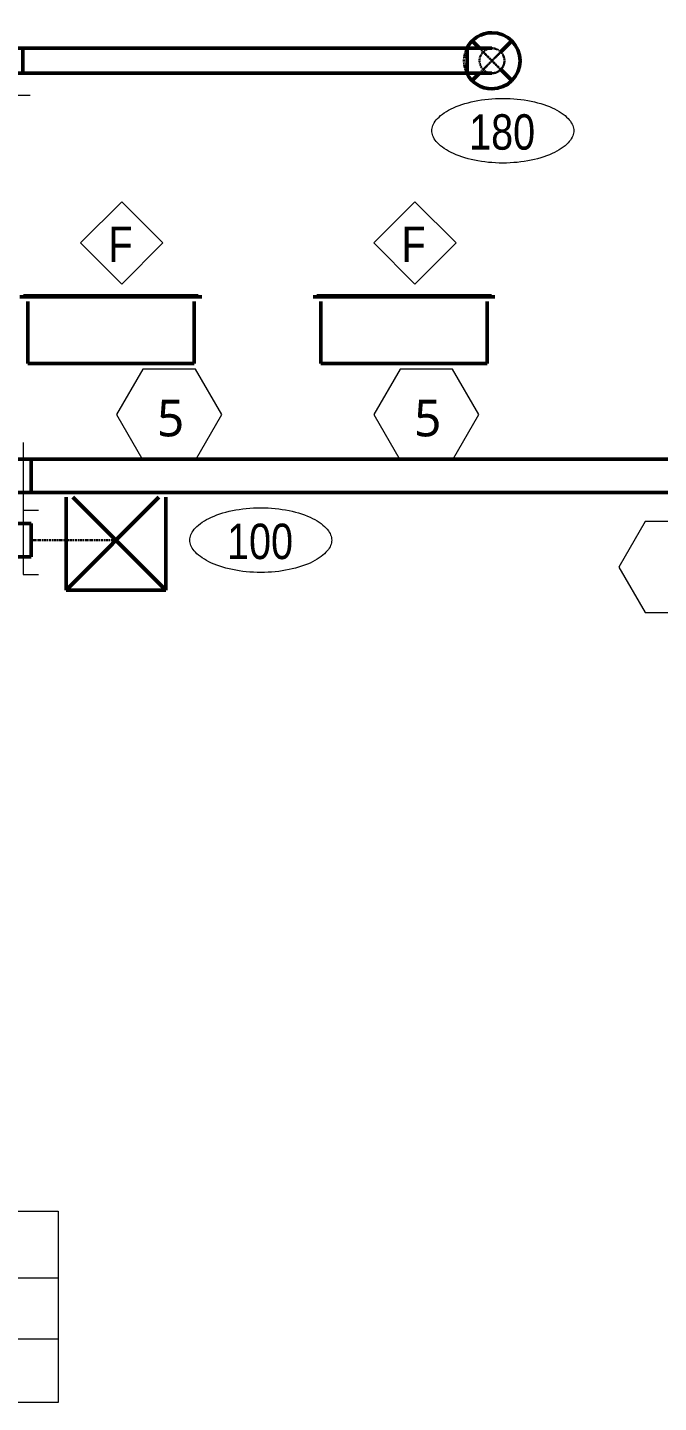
# Model space of a CAD drawing. Header units: inches. Extents: x 12453 to 15257, y -272 to 1517.
# Drawn here: x 12995.8 to 13147.6, y 110.6 to 441.3 of the extents above; entities that cross this region are included whole.
import ezdxf

# ---------------------------------------------------------------- set-up
doc = ezdxf.new("R2010")
doc.units = ezdxf.units.IN
doc.header["$MEASUREMENT"] = 0
doc.linetypes.add('Center', pattern=[1.2499999999999996, 0.2499999999999999, -0.1874999999999999, 0.625, -0.1874999999999999])
doc.linetypes.add('Hidden 1_16_', pattern=[0.09374999999999999, 0.06249999999999999, -0.03124999999999999])
for name, color, linetype, lineweight in [('A-ANNO-NOTE', 131, 'Continuous', 20), ('A-DETL-DEMO', 6, 'Continuous', 18), ('M-EQPM-IDEN', 50, 'Continuous', 20), ('M-HVAC-CDFF', 50, 'Continuous', 50), ('M-HVAC-CDFF-IDEN', 2, 'Continuous', 20), ('M-HVAC-DUCT', 70, 'Continuous', 18), ('M-HVAC-DUCT-ANNO', 70, 'Continuous', 18), ('M-HVAC-DUCT-CNTR', 70, 'Continuous', 18)]:
    doc.layers.add(name, color=color, linetype=linetype, lineweight=lineweight)
doc.styles.add('Swis721 BT', font='swiss.ttf', dxfattribs={"width": 0.8, "height": 8.514637904468403})
doc.styles.add('Trebuchet MS', font='trebuc.ttf', dxfattribs={"height": 8.86153846153846})

# ---------------------------------------------------------------- blocks, each defined once
blk = doc.blocks.new('Supply Diffuser _OMNI_ - 8_ RD INLET _24x24_-V205-3RD FLOOR PLAN - NEW')
at = {"layer": 'M-HVAC-CDFF'}
for p, q in [((12.0000000000003, 11.99999999999967), (-10.35555604849211, 11.99999999999967)), ((12.0000000000003, 11.99999999999979), (-10.35555604849148, -10.35555604849218)), ((-10.35555604849211, 11.99999999999967), (12.0000000000003, 11.99999999999967)), ((-10.35555604849343, 10.35555604849349), (12.0000000000003, -12.00000000000043)), ((12.0000000000003, -12.00000000000043), (12.0000000000003, 11.99999999999967)), ((12.0000000000003, 11.99999999999967), (12.0000000000003, -12.00000000000033)), ((-10.35555604849243, -12.00000000000043), (12.0000000000003, -12.00000000000043)), ((-10.35555604849243, -12.00000000000033), (12.0000000000003, -12.00000000000033))]:
    blk.add_line(p, q, dxfattribs=at)
blk = doc.blocks.new('Return Grille _350_ - 350FS-3224294-3RD FLOOR PLAN - NEW')
at = {"layer": 'M-HVAC-CDFF'}
for p, q in [((13037.7556476286, 376.4901440803217), (12994.0056476286, 376.4901440803217)), ((13036.8806476286, 376.7401440803218), (12994.8806476286, 376.7401440803218))]:
    blk.add_line(p, q, dxfattribs=at)
blk = doc.blocks.new('Round Diffuser _R-OMNI_ - R-OMNI-06-V228-3RD FLOOR PLAN - NEW')
at = {"layer": 'A-DETL-DEMO', "linetype": 'Hidden 1_16_', "lineweight": 30}
for p, q in [((-2.998618932067334, 2.998618932067203), (2.119939275628699, -2.119939275628854)), ((2.998618932068946, 2.998618932068343), (-2.119939275626034, -2.119939275626626))]:
    blk.add_line(p, q, dxfattribs=at)
blk.add_arc((7.354117315117036e-13, -9.937898164509555e-13), 6.750000000000678, 63.47184638809334, 116.5281536119035, dxfattribs=at)
at = {"layer": 'M-HVAC-CDFF'}
for p, q in [((-4.772970773008876, 4.772970773008752), (-2.999999999999194, 2.999999999999062)), ((4.772970773009852, 4.772970773009246), (3.000000000000806, 3.000000000000203)), ((-2.121320343558643, -2.121320343559236), (-4.772970773009516, -4.772970773010104)), ((2.121320343560557, -2.121320343560713), (4.772970773010464, -4.772970773010631))]:
    blk.add_line(p, q, dxfattribs=at)
for radius, start, end in [(6.750000000000687, 116.5447796917109, 179.9999999999999), (6.750000000000687, 359.9999999999996, 63.455220308286), (6.75000000000069, 179.9999999999998, 359.9999999999993)]:
    blk.add_arc((7.354117315117036e-13, -9.937898164509555e-13), radius, start, end, dxfattribs=at)
blk = doc.blocks.new('Round Elbow - 1 D-V232-3RD FLOOR PLAN - NEW')
at = {"layer": 'A-DETL-DEMO', "linetype": 'Hidden 1_16_', "lineweight": 30, "flags": 128}
for points in [[(12916.56178738359, 436.2976748771688), (12916.54481158696, 436.2976748771688), (12916.53742212944, 436.2976748771688), (12916.53707245081, 436.2976748771688)], [(12916.53707245081, 430.2976748771688), (12916.54187181085, 430.2976748771688), (12916.556262213, 430.2976748771688)]]:
    blk.add_lwpolyline(points, dxfattribs=at)
at = {"layer": 'A-DETL-DEMO', "linetype": 'Hidden 1_16_', "lineweight": 30}
for radius, start, end in [(3, 90, 180), (3.000000000000057, 179.9999999999989, 270.0000000000007)]:
    blk.add_arc((12916.5370724508, 433.2976748771684), radius, start, end, dxfattribs=at)
at = {"layer": 'M-HVAC-DUCT', "lineweight": 50}
for p, q in [((12922.5370724508, 436.2976748771685), (12922.5370724508, 433.2976748771684)), ((12922.5370724508, 433.2976748771684), (12922.5370724508, 430.2976748771684))]:
    blk.add_line(p, q, dxfattribs=at)
at = {"layer": 'M-HVAC-DUCT', "lineweight": 50, "flags": 128}
for points in [[(12922.53707245081, 436.2976748771688), (12922.2971364457, 436.2976748771688), (12922.057584287, 436.2976748771688), (12921.81879920708, 436.2976748771688), (12921.58116321113, 436.2976748771688), (12921.34505646604, 436.2976748771688), (12921.11085669225, 436.2976748771688), (12920.87893855943, 436.2976748771688), (12920.64967308712, 436.2976748771688), (12920.42342705116, 436.2976748771688), (12920.20056239696, 436.2976748771688), (12919.98143566042, 436.2976748771688), (12919.76639739757, 436.2976748771688), (12919.55579162375, 436.2976748771688), (12919.34995526329, 436.2976748771688), (12919.14921761044, 436.2976748771688), (12918.95389980264, 436.2976748771688), (12918.7643143067, 436.2976748771688), (12918.58076441898, 436.2976748771688), (12918.40354378015, 436.2976748771688), (12918.23293590542, 436.2976748771688), (12918.06921373099, 436.2976748771688), (12917.91263917742, 436.2976748771688), (12917.7634627306, 436.2976748771688), (12917.62192304101, 436.2976748771688), (12917.48824654197, 436.2976748771688), (12917.36264708736, 436.2976748771688), (12917.2453256095, 436.2976748771688), (12917.13646979776, 436.2976748771688), (12917.03625379818, 436.2976748771688), (12916.94483793501, 436.2976748771688), (12916.86236845412, 436.2976748771688), (12916.78897728908, 436.2976748771688), (12916.72478185011, 436.2976748771688), (12916.6698848362, 436.2976748771688), (12916.62437407088, 436.2976748771688), (12916.58832236167, 436.2976748771688), (12916.56178738359, 436.2976748771688)], [(12916.556262213, 430.2976748771688), (12916.58022063569, 430.2976748771688), (12916.61370875056, 430.2976748771688), (12916.65667298377, 430.2976748771688), (12916.7090446017, 430.2976748771688), (12916.77073982095, 430.2976748771688), (12916.84165994232, 430.2976748771688), (12916.92169150875, 430.2976748771688), (12917.0107064868, 430.2976748771688), (12917.10856247149, 430.2976748771688), (12917.21510291414, 430.2976748771688), (12917.33015737275, 430.2976748771688), (12917.45354178473, 430.2976748771688), (12917.58505876135, 430.2976748771688), (12917.72449790351, 430.2976748771688), (12917.87163613831, 430.2976748771688), (12918.02623807597, 430.2976748771688), (12918.18805638637, 430.2976748771688), (12918.35683219473, 430.2976748771688), (12918.53229549577, 430.2976748771688), (12918.71416558562, 430.2976748771688), (12918.90215151095, 430.2976748771688), (12919.09595253438, 430.2976748771688), (12919.29525861561, 430.2976748771688), (12919.49975090742, 430.2976748771688), (12919.70910226577, 430.2976748771688), (12919.92297777315, 430.2976748771688), (12920.14103527438, 430.2976748771688), (12920.36292592395, 430.2976748771688), (12920.58829474418, 430.2976748771688), (12920.81678119302, 430.2976748771688), (12921.0480197409, 430.2976748771688), (12921.28164045547, 430.2976748771688), (12921.51726959341, 430.2976748771688), (12921.75453019839, 430.2976748771688), (12921.99304270403, 430.2976748771688), (12922.23242554121, 430.2976748771688), (12922.47229574847, 430.2976748771688), (12922.53707245081, 430.2976748771688)]]:
    blk.add_lwpolyline(points, dxfattribs=at)
blk = doc.blocks.new('Round Takeoff - Standard w_ VD-V234-3RD FLOOR PLAN - NEW')
at = {"layer": 'A-DETL-DEMO', "linetype": 'Hidden 1_16_', "lineweight": 30}
for p, q in [((1.091393642127514e-11, 3), (-0.2399999999888678, 3)), ((-0.2399999999997171, -3.725576651267787e-13), (-0.2399999999997071, 2.999999999999691)), ((-0.2399999999997171, -3.000000000000413), (-0.2399999999997071, -3.752222003858791e-13)), ((-0.2399999999888678, -3.000000000000341), (1.091393642127514e-11, -3.000000000000341))]:
    blk.add_line(p, q, dxfattribs=at)
at = {"layer": 'M-HVAC-DUCT'}
for p, q in [((2.003420426543728, 7.999999999999659), (2.003420426543702, -8.250000000000332)), ((2.003420426543702, -8.25000000000033), (5.753420426543704, -8.250000000000343))]:
    blk.add_line(p, q, dxfattribs=at)
at = {"layer": 'M-HVAC-DUCT', "lineweight": 50}
for p, q in [((4.000000000011368, 3), (1.091393642127514e-11, 3)), ((4.000000000000302, 2.999999999999699), (4.000000000000294, -3.454062549103335e-13)), ((1.091393642127514e-11, -3.000000000000341), (4.000000000011368, -3.000000000000341)), ((4.000000000000302, -3.48070790169434e-13), (4.000000000000294, -3.000000000000406))]:
    blk.add_line(p, q, dxfattribs=at)
blk = doc.blocks.new('Round Takeoff - Standard w_ VD-V214-3RD FLOOR PLAN - NEW')
at = {"layer": 'A-DETL-DEMO', "linetype": 'Hidden 1_16_', "lineweight": 30}
for p, q in [((-0.2400000000038744, 4.000000000010004), (-3.41060513164848e-12, 4.000000000010004)), ((-0.2399999999998057, 4.000000000000414), (-0.2399999999997924, 3.325186224399847e-13)), ((-0.2399999999998057, 3.299486289839078e-13), (-0.2399999999997924, -3.999999999999702)), ((-4.092726157978176e-12, -3.99999999998954), (-0.2400000000038744, -3.99999999998954))]:
    blk.add_line(p, q, dxfattribs=at)
at = {"layer": 'M-HVAC-DUCT'}
for p, q in [((2.003420426543702, 8.25000000000033), (5.753420426543704, 8.250000000000343)), ((2.003420426543728, -7.999999999999659), (2.003420426543702, 8.250000000000332))]:
    blk.add_line(p, q, dxfattribs=at)
at = {"layer": 'M-HVAC-DUCT', "lineweight": 50}
for p, q in [((-2.728484105318784e-12, 4.000000000010686), (3.999999999995679, 4.000000000010686)), ((4.000000000000305, 2.9890503392581e-13), (4.000000000000294, 4.000000000000406)), ((4.000000000000305, -3.999999999999709), (4.000000000000294, 2.963350404697327e-13)), ((3.999999999996362, -3.99999999998954), (-4.092726157978176e-12, -3.99999999998954))]:
    blk.add_line(p, q, dxfattribs=at)
blk = doc.blocks.new('Diffuser Tag - Diffuser Tag _GPI_ - Airflow Only-1174567-3RD FLOOR PLAN - NEW')
at = {"layer": 'M-HVAC-CDFF-IDEN'}
for points, knots in [([(-0.2733821722393264, 8.234832660405194e-16), (-0.2733821722393264, 0.002120544972881543), (-0.2729835601545574, 0.00647847487141492), (-0.2703405630587479, 0.01531469710434119), (-0.2634260964460383, 0.02693955562540351), (-0.248144382122115, 0.04138758304565707), (-0.219066139123674, 0.05918199625253466), (-0.1685048339180955, 0.07621826088950157), (-0.09564779723932655, 0.0834729008052498), (-0.02279076056055762, 0.07621826088950127), (0.02777054464502081, 0.05918199625253412), (0.05684878764346215, 0.04138758304565641), (0.07213050196738555, 0.02693955562540276), (0.07904496858009517, 0.01531469710434035), (0.0816879656759046, 0.006478474871414024), (0.08208657776067356, 0.00212054497288066), (0.0820865777606736, -5.985621849243556e-17)], [-2.186510674934082e-15, -2.186510674934082e-15, -2.186510674934082e-15, -2.186510674934082e-15, 0.09817477042467884, 0.1963495408493599, 0.3926990816987219, 0.589048622548084, 0.7853981633974461, 1.17809724509617, 1.570796326794894, 1.963495408493618, 2.356194490192343, 2.552544031041704, 2.748893571891067, 2.945243112740429, 3.04341788316511, 3.141592653589791, 3.141592653589791, 3.141592653589791, 3.141592653589791]), ([(0.0820865777606736, -3.244976466198412e-18), (0.0820865777606736, -0.002120544972880719), (0.08168796567590463, -0.0064784748714141), (0.07904496858009527, -0.01531469710434032), (0.07213050196738575, -0.02693955562540273), (0.05684878764346234, -0.04138758304565628), (0.02777054464502117, -0.05918199625253387), (-0.02279076056055731, -0.07621826088950084), (-0.09564779723932616, -0.08347290080524901), (-0.1685048339180951, -0.07621826088950065), (-0.2190661391236737, -0.0591819962525334), (-0.248144382122115, -0.04138758304565567), (-0.2634260964460383, -0.02693955562540207), (-0.270340563058748, -0.01531469710433957), (-0.2729835601545574, -0.006478474871413342), (-0.2733821722393264, -0.002120544972879948), (-0.2733821722393264, 7.731000999696823e-16)], [3.14159265358979, 3.14159265358979, 3.14159265358979, 3.14159265358979, 3.239767424014471, 3.337942194439152, 3.534291735288514, 3.730641276137876, 3.926990816987239, 4.319689898685963, 4.712388980384687, 5.105088062083411, 5.497787143782135, 5.694136684631498, 5.89048622548086, 6.086835766330221, 6.185010536754902, 6.283185307179584, 6.283185307179584, 6.283185307179584, 6.283185307179584])]:
    blk.add_open_spline(points, degree=3, knots=knots, dxfattribs=at)
blk = doc.blocks.new('Note Hexagon - Note Hexagon - _GPI_-1528888-3RD FLOOR PLAN - NEW')
at = {"layer": 'A-ANNO-NOTE'}
for p, q in [((-0.06936595791414911, 0.1146539663481912), (-0.1352839266641504, 0.000480695341454583)), ((0.06246997958585079, 0.1146539663481897), (-0.06936595791414911, 0.1146539663481912)), ((0.1283879483358497, 0.0004806953414513018), (0.06246997958585077, 0.1146539663481897)), ((-0.1352839266641504, 0.0004806953414545882), (-0.06936595791415202, -0.1136925756652837)), ((0.06246997958584775, -0.1136925756652856), (0.1283879483358497, 0.0004806953414513356)), ((-0.06936595791415205, -0.1136925756652837), (0.06246997958584773, -0.1136925756652856))]:
    blk.add_line(p, q, dxfattribs=at)
blk = doc.blocks.new('Mechanical Equipment Tag - VAV-1159225-3RD FLOOR PLAN - NEW')
at = {"layer": 'M-EQPM-IDEN'}
for p, q in [((0.05117652664444897, -0.1709214427389848), (0.05117652664444821, -0.6506089427389851)), ((0.05117652664444897, -0.1709214427389848), (0.6129984166804646, -0.1709214427389866)), ((0.2971114323324517, -0.3386297760723189), (0.297111432332452, -0.1709214427389855)), ((0.6129984166804646, -0.1709214427389866), (0.6129984166804638, -0.6506089427389867)), ((0.0511765266444487, -0.3386297760723181), (0.6129984166804644, -0.3386297760723199)), ((0.05117652664444846, -0.4909735260723181), (0.6129984166804641, -0.4909735260723199)), ((0.6129984166804638, -0.6506089427389867), (0.05117652664444821, -0.6506089427389851))]:
    blk.add_line(p, q, dxfattribs=at)
blk = doc.blocks.new('Diffuser Tag - Diffuser Tag _GPI_ - Diffuser Tag Only-1174569-3RD FLOOR PLAN - NEW')
at = {"layer": 'M-HVAC-CDFF-IDEN'}
for p, q in [((0.1871647027606747, 0.1031249999999986), (0.08403970276067355, 4.163336342344336e-17)), ((0.2902897027606737, -2.684050898205114e-15), (0.1871647027606747, 0.1031249999999986)), ((0.08403970276067355, 4.033232081646076e-17), (0.187164702760672, -0.1031250000000012)), ((0.1871647027606719, -0.1031250000000012), (0.2902897027606737, -2.664535259100375e-15))]:
    blk.add_line(p, q, dxfattribs=at)

msp = doc.modelspace()

# ---------------------------------------------------------------- linework, layer by layer
at = {"layer": 'M-HVAC-DUCT', "lineweight": 50}
for p, q in [((13101.53707245081, 436.2976748771696), (12994.72854573062, 436.2976748771696)), ((13101.5370724508, 436.2976748771691), (13101.5370724508, 430.2976748771691)), ((12994.72854573062, 430.2976748771696), (13101.53707245081, 430.2976748771696)), ((12995.8806476286, 360.4901440803218), (12995.8806476286, 375.3651440803219)), ((13035.8806476286, 360.4901440803218), (13035.8806476286, 375.3651440803219)), ((13066.38591079439, 360.4901440803218), (13066.38591079439, 375.3651440803219)), ((13106.38591079439, 360.4901440803218), (13106.38591079439, 375.3651440803219)), ((13035.88064762859, 360.4901440803218), (12995.8806476286, 360.4901440803218)), ((13106.38591079439, 360.4901440803218), (13066.38591079439, 360.4901440803218)), ((13206.68272156526, 337.4958828781061), (12996.72854573062, 337.4958828781061)), ((12996.72854573061, 329.495882878106), (12996.72854573061, 337.495882878106)), ((12996.72854573062, 329.4958828781066), (13206.68272156526, 329.4958828781066))]:
    msp.add_line(p, q, dxfattribs=at)
at = {"layer": 'M-HVAC-DUCT-ANNO', "linetype": 'Hidden 1_16_', "lineweight": 30}
for p, q in [((13105.41575210724, 435.4189952207288), (13109.65839279436, 431.1763545336095)), ((13109.65839279436, 435.4189952207288), (13105.41575210724, 431.1763545336095))]:
    msp.add_line(p, q, dxfattribs=at)
for start, end in [(0, 180), (180, 0)]:
    msp.add_arc((13107.5370724508, 433.2976748771691), 3, start, end, dxfattribs=at)
at = {"layer": 'M-HVAC-DUCT-CNTR', "linetype": 'Center', "lineweight": 30}
msp.add_open_spline([(12996.72854573061, 318.0153268296128), (13004.05052435148, 318.0153268296128), (13017.08634124781, 318.0153268296131), (13017.08634124781, 318.0153268296131)], degree=3, dxfattribs=at)

# ---------------------------------------------------------------- block references
at = {"layer": 'A-ANNO-NOTE', "xscale": 96, "yscale": 96, "zscale": 96}
for p in [(13030.23180536927, 348.1554940725838), (13092.08077648537, 348.1554940725838), (13151.07095374808, 311.4882300350537)]:
    msp.add_blockref('Note Hexagon - Note Hexagon - _GPI_-1528888-3RD FLOOR PLAN - NEW', p, dxfattribs=at)
at = {"layer": 'M-EQPM-IDEN', "xscale": 95.99999999999994, "yscale": 95.99999999999994, "zscale": 95.99999999999994}
msp.add_blockref('Mechanical Equipment Tag - VAV-1159225-3RD FLOOR PLAN - NEW', (12944.30855444662, 173.0675026586513), dxfattribs=at)
at = {"layer": 'M-HVAC-CDFF', "linetype": 'Hidden 1_16_', "lineweight": 30, "extrusion": (0, 0, -1), "rotation": 270.0000000000008}
msp.add_blockref('Round Diffuser _R-OMNI_ - R-OMNI-06-V228-3RD FLOOR PLAN - NEW', (-13107.5370724508, 433.2976748771698), dxfattribs=at)
at = {"layer": 'M-HVAC-CDFF'}
for p in [(0, 0), (70.50526316579634, 0)]:
    msp.add_blockref('Return Grille _350_ - 350FS-3224294-3RD FLOOR PLAN - NEW', p, dxfattribs=at)
at = {"layer": 'M-HVAC-CDFF', "extrusion": (0, 0, -1), "rotation": 270.0000000000008}
msp.add_blockref('Supply Diffuser _OMNI_ - 8_ RD INLET _24x24_-V205-3RD FLOOR PLAN - NEW', (-13017.08634124781, 318.0153268296139), dxfattribs=at)
at = {"layer": 'M-HVAC-CDFF-IDEN', "xscale": 95.99999999999994, "yscale": 95.99999999999994, "zscale": 95.99999999999994}
for name, p in [('Diffuser Tag - Diffuser Tag _GPI_ - Airflow Only-1174567-3RD FLOOR PLAN - NEW', (13119.32725023771, 416.4768514578006)), ('Diffuser Tag - Diffuser Tag _GPI_ - Diffuser Tag Only-1174569-3RD FLOOR PLAN - NEW', (13000.51411591297, 389.4773455721667)), ('Diffuser Tag - Diffuser Tag _GPI_ - Diffuser Tag Only-1174569-3RD FLOOR PLAN - NEW', (13071.01937907876, 389.4773455721667)), ('Diffuser Tag - Diffuser Tag _GPI_ - Airflow Only-1174567-3RD FLOOR PLAN - NEW', (13061.10300498564, 318.0153268296133))]:
    msp.add_blockref(name, p, dxfattribs=at)
at = {"layer": 'M-HVAC-DUCT', "linetype": 'Hidden 1_16_', "lineweight": 30}
msp.add_blockref('Round Takeoff - Standard w_ VD-V234-3RD FLOOR PLAN - NEW', (12990.72854573061, 433.2976748771666), dxfattribs=at)
at = {"layer": 'M-HVAC-DUCT', "linetype": 'Hidden 1_16_', "lineweight": 30, "rotation": 180}
msp.add_blockref('Round Elbow - 1 D-V232-3RD FLOOR PLAN - NEW', (26024.0741449016, 866.5953497543376), dxfattribs=at)
at = {"layer": 'M-HVAC-DUCT', "linetype": 'Hidden 1_16_', "lineweight": 30, "extrusion": (0, 0, -1), "rotation": 180}
for p in [(-12992.72854573061, 333.4958828781067), (-12992.72854573061, 318.0153268296133)]:
    msp.add_blockref('Round Takeoff - Standard w_ VD-V214-3RD FLOOR PLAN - NEW', p, dxfattribs=at)

# ---------------------------------------------------------------- texts
at = {"layer": 'A-ANNO-NOTE', "lineweight": 9, "char_height": 8.861538461538458, "width": 7.667999999999997, "attachment_point": 2, "line_spacing_factor": 1.032838983050847, "style": 'Trebuchet MS'}
for insert in [(13030.23119478631, 351.8301382000781), (13092.08016590242, 351.8301382000781)]:
    msp.add_mtext('5', dxfattribs=dict(at, insert=insert))
at = {"layer": 'M-HVAC-CDFF-IDEN', "lineweight": 9, "char_height": 8.514637904468403, "attachment_point": 2, "line_spacing_factor": 1.006669768884753, "style": 'Swis721 BT'}
for s, insert, width in [('180', (13109.97429031902, 420.4297210632594), 18.79199999999998), ('F', (13018.19468536891, 393.4302151776255), 6.587999999999993), ('F', (13088.69994853471, 393.4302151776255), 6.587999999999993), ('100', (13051.75004506694, 321.9681964350722), 18.79199999999998)]:
    msp.add_mtext(s, dxfattribs=dict(at, insert=insert, width=width))

doc.saveas('drawing.dxf')
